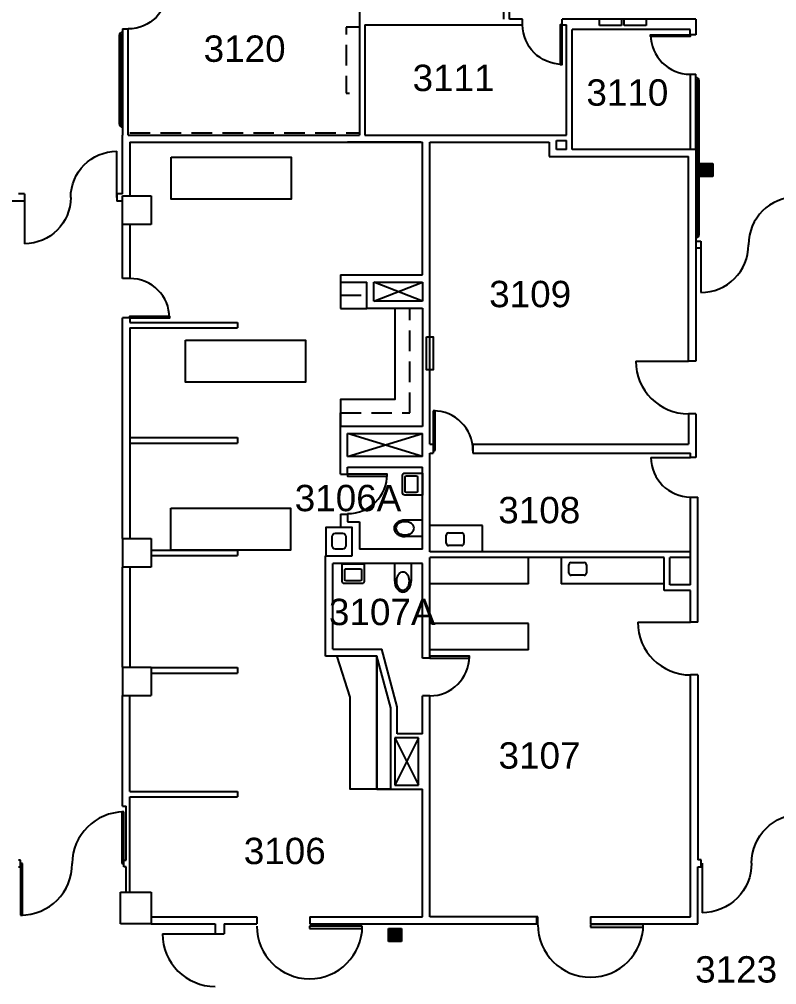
# Model space of a CAD drawing. Extents: x 338 to 7662, y 1527 to 4766.
# Drawn here: x 6426 to 7115, y 3029 to 3908 of the extents above; entities that cross this region are included whole.
import ezdxf
from ezdxf.enums import TextEntityAlignment as Align

# ---------------------------------------------------------------- set-up
doc = ezdxf.new("R2010")
doc.units = 0
doc.header["$LTSCALE"] = 150
doc.header["$MEASUREMENT"] = 0
doc.linetypes.add('HIDDEN2', pattern=[0.1875, 0.125, -0.0625])
doc.layers.get('0').update_dxf_attribs({"linetype": 'CONTINUOUS'})
for name, color, linetype in [('A-ANNO-TX192', 4, 'CONTINUOUS'), ('A-COLS', 5, 'CONTINUOUS'), ('A-DOOR', 2, 'CONTINUOUS'), ('A-FLOR-CASE', 3, 'CONTINUOUS'), ('A-FLOR-CASE-UPPR', 3, 'HIDDEN2'), ('A-FLOR-HRAL', 1, 'CONTINUOUS'), ('A-FLOR-PFIX', 2, 'CONTINUOUS'), ('A-SHFT', 1, 'CONTINUOUS'), ('A-WALL-FULL', 6, 'CONTINUOUS'), ('X-ELEC-PANL', 2, 'CONTINUOUS'), ('X-EQPM', 2, 'CONTINUOUS'), ('X-MEDGAS', 5, 'CONTINUOUS')]:
    doc.layers.add(name, color=color, linetype=linetype)
doc.styles.add('ARIAL', font='arial.ttf')

# ---------------------------------------------------------------- blocks, each defined once
blk = doc.blocks.new('FIREPULL')
at = {"layer": 'X-MEDGAS'}
for p, q in [((-5.91, 0), (-5.91, 11.81)), ((-5.91, 11.81), (5.91, 11.81)), ((-5.9, 0), (-5.9, 11.81)), ((-5.87, 0), (-5.87, 11.81)), ((-5.84, 0), (-5.84, 11.81)), ((-5.81, 0), (-5.81, 11.81)), ((-5.78, 0), (-5.78, 11.81)), ((-5.75, 0), (-5.75, 11.81)), ((-5.72, 0), (-5.72, 11.81)), ((-5.69, 0), (-5.69, 11.81)), ((-5.65, 0), (-5.65, 11.81)), ((-5.62, 0), (-5.62, 11.81)), ((-5.59, 0), (-5.59, 11.81)), ((-5.56, 0), (-5.56, 11.81)), ((-5.53, 0), (-5.53, 11.81)), ((-5.5, 0), (-5.5, 11.81)), ((-5.47, 0), (-5.47, 11.81)), ((-5.44, 0), (-5.44, 11.81)), ((-5.4, 0), (-5.4, 11.81)), ((-5.37, 0), (-5.37, 11.81)), ((-5.34, 0), (-5.34, 11.81)), ((-5.31, 0), (-5.31, 11.81)), ((-5.28, 0), (-5.28, 11.81)), ((-5.25, 0), (-5.25, 11.81)), ((-5.22, 0), (-5.22, 11.81)), ((-5.19, 0), (-5.19, 11.81)), ((-5.15, 0), (-5.15, 11.81)), ((-5.12, 0), (-5.12, 11.81)), ((-5.09, 0), (-5.09, 11.81)), ((-5.06, 0), (-5.06, 11.81)), ((-5.03, 0), (-5.03, 11.81)), ((-5, 0), (-5, 11.81)), ((-4.97, 0), (-4.97, 11.81)), ((-4.94, 0), (-4.94, 11.81)), ((-4.9, 0), (-4.9, 11.81)), ((-4.87, 0), (-4.87, 11.81)), ((-4.84, 0), (-4.84, 11.81)), ((-4.81, 0), (-4.81, 11.81)), ((-4.78, 0), (-4.78, 11.81)), ((-4.75, 0), (-4.75, 11.81)), ((-4.72, 0), (-4.72, 11.81)), ((-4.69, 0), (-4.69, 11.81)), ((-4.65, 0), (-4.65, 11.81)), ((-4.62, 0), (-4.62, 11.81)), ((-4.59, 0), (-4.59, 11.81)), ((-4.56, 0), (-4.56, 11.81)), ((-4.53, 0), (-4.53, 11.81)), ((-4.5, 0), (-4.5, 11.81)), ((-4.47, 0), (-4.47, 11.81)), ((-4.44, 0), (-4.44, 11.81)), ((-4.4, 0), (-4.4, 11.81)), ((-4.37, 0), (-4.37, 11.81)), ((-4.34, 0), (-4.34, 11.81)), ((-4.31, 0), (-4.31, 11.81)), ((-4.28, 0), (-4.28, 11.81)), ((-4.25, 0), (-4.25, 11.81)), ((-4.22, 0), (-4.22, 11.81)), ((-4.19, 0), (-4.19, 11.81)), ((-4.15, 0), (-4.15, 11.81)), ((-4.12, 0), (-4.12, 11.81)), ((-4.09, 0), (-4.09, 11.81)), ((-4.06, 0), (-4.06, 11.81)), ((-4.03, 0), (-4.03, 11.81)), ((-4, 0), (-4, 11.81)), ((-3.97, 0), (-3.97, 11.81)), ((-3.94, 0), (-3.94, 11.81)), ((-3.9, 0), (-3.9, 11.81)), ((-3.87, 0), (-3.87, 11.81)), ((-3.84, 0), (-3.84, 11.81)), ((-3.81, 0), (-3.81, 11.81)), ((-3.78, 0), (-3.78, 11.81)), ((-3.75, 0), (-3.75, 11.81)), ((-3.72, 0), (-3.72, 11.81)), ((-3.69, 0), (-3.69, 11.81)), ((-3.65, 0), (-3.65, 11.81)), ((-3.62, 0), (-3.62, 11.81)), ((-3.59, 0), (-3.59, 11.81)), ((-3.56, 0), (-3.56, 11.81)), ((-3.53, 0), (-3.53, 11.81)), ((-3.5, 0), (-3.5, 11.81)), ((-3.47, 0), (-3.47, 11.81)), ((-3.44, 0), (-3.44, 11.81)), ((-3.4, 0), (-3.4, 11.81)), ((-3.37, 0), (-3.37, 11.81)), ((-3.34, 0), (-3.34, 11.81)), ((-3.31, 0), (-3.31, 11.81)), ((-3.28, 0), (-3.28, 11.81)), ((-3.25, 0), (-3.25, 11.81)), ((-3.22, 0), (-3.22, 11.81)), ((-3.19, 0), (-3.19, 11.81)), ((-3.15, 0), (-3.15, 11.81)), ((-3.12, 0), (-3.12, 11.81)), ((-3.09, 0), (-3.09, 11.81)), ((-3.06, 0), (-3.06, 11.81)), ((-3.03, 0), (-3.03, 11.81)), ((-3, 0), (-3, 11.81)), ((-2.97, 0), (-2.97, 11.81)), ((-2.94, 0), (-2.94, 11.81)), ((-2.9, 0), (-2.9, 11.81)), ((-2.87, 0), (-2.87, 11.81)), ((-2.84, 0), (-2.84, 11.81)), ((-2.81, 0), (-2.81, 11.81)), ((-2.78, 0), (-2.78, 11.81)), ((-2.75, 0), (-2.75, 11.81)), ((-2.72, 0), (-2.72, 11.81)), ((-2.69, 0), (-2.69, 11.81)), ((-2.65, 0), (-2.65, 11.81)), ((-2.62, 0), (-2.62, 11.81)), ((-2.59, 0), (-2.59, 11.81)), ((-2.56, 0), (-2.56, 11.81)), ((-2.53, 0), (-2.53, 11.81)), ((-2.5, 0), (-2.5, 11.81)), ((-2.47, 0), (-2.47, 11.81)), ((-2.44, 0), (-2.44, 11.81)), ((-2.4, 0), (-2.4, 11.81)), ((-2.37, 0), (-2.37, 11.81)), ((-2.34, 0), (-2.34, 11.81)), ((-2.31, 0), (-2.31, 11.81)), ((-2.28, 0), (-2.28, 11.81)), ((-2.25, 0), (-2.25, 11.81)), ((-2.22, 0), (-2.22, 11.81)), ((-2.19, 0), (-2.19, 11.81)), ((-2.15, 0), (-2.15, 11.81)), ((-2.12, 0), (-2.12, 11.81)), ((-2.09, 0), (-2.09, 11.81)), ((-2.06, 0), (-2.06, 11.81)), ((-2.03, 0), (-2.03, 11.81)), ((-2, 0), (-2, 11.81)), ((-1.97, 0), (-1.97, 11.81)), ((-1.94, 0), (-1.94, 11.81)), ((-1.9, 0), (-1.9, 11.81)), ((-1.87, 0), (-1.87, 11.81)), ((-1.84, 0), (-1.84, 11.81)), ((-1.81, 0), (-1.81, 11.81)), ((-1.78, 0), (-1.78, 11.81)), ((-1.75, 0), (-1.75, 11.81)), ((-1.72, 0), (-1.72, 11.81)), ((-1.69, 0), (-1.69, 11.81)), ((-1.65, 0), (-1.65, 11.81)), ((-1.62, 0), (-1.62, 11.81)), ((-1.59, 0), (-1.59, 11.81)), ((-1.56, 0), (-1.56, 11.81)), ((-1.53, 0), (-1.53, 11.81)), ((-1.5, 0), (-1.5, 11.81)), ((-1.47, 0), (-1.47, 11.81)), ((-1.44, 0), (-1.44, 11.81)), ((-1.4, 0), (-1.4, 11.81)), ((-1.37, 0), (-1.37, 11.81)), ((-1.34, 0), (-1.34, 11.81)), ((-1.31, 0), (-1.31, 11.81)), ((-1.28, 0), (-1.28, 11.81)), ((-1.25, 0), (-1.25, 11.81)), ((-1.22, 0), (-1.22, 11.81)), ((-1.19, 0), (-1.19, 11.81)), ((-1.15, 0), (-1.15, 11.81)), ((-1.12, 0), (-1.12, 11.81)), ((-1.09, 0), (-1.09, 11.81)), ((-1.06, 0), (-1.06, 11.81)), ((-1.03, 0), (-1.03, 11.81)), ((-1, 0), (-1, 11.81)), ((-0.97, 0), (-0.97, 11.81)), ((-0.94, 0), (-0.94, 11.81)), ((-0.9, 0), (-0.9, 11.81)), ((-0.87, 0), (-0.87, 11.81)), ((-0.84, 0), (-0.84, 11.81)), ((-0.81, 0), (-0.81, 11.81)), ((-0.78, 0), (-0.78, 11.81)), ((-0.75, 0), (-0.75, 11.81)), ((-0.72, 0), (-0.72, 11.81)), ((-0.69, 0), (-0.69, 11.81)), ((-0.65, 0), (-0.65, 11.81)), ((-0.62, 0), (-0.62, 11.81)), ((-0.59, 0), (-0.59, 11.81)), ((-0.56, 0), (-0.56, 11.81)), ((-0.53, 0), (-0.53, 11.81)), ((-0.5, 0), (-0.5, 11.81)), ((-0.47, 0), (-0.47, 11.81)), ((-0.44, 0), (-0.44, 11.81)), ((-0.4, 0), (-0.4, 11.81)), ((-0.37, 0), (-0.37, 11.81)), ((-0.34, 0), (-0.34, 11.81)), ((-0.31, 0), (-0.31, 11.81)), ((-0.28, 0), (-0.28, 11.81)), ((-0.25, 0), (-0.25, 11.81)), ((-0.22, 0), (-0.22, 11.81)), ((-0.19, 0), (-0.19, 11.81)), ((-0.15, 0), (-0.15, 11.81)), ((-0.12, 0), (-0.12, 11.81)), ((-0.09, 0), (-0.09, 11.81)), ((-0.06, 0), (-0.06, 11.81)), ((-0.03, 0), (-0.03, 11.81)), ((0, 0), (0, 11.81)), ((0.03, 0), (0.03, 11.81)), ((0.06, 0), (0.06, 11.81)), ((0.1, 0), (0.1, 11.81)), ((0.13, 0), (0.13, 11.81)), ((0.16, 0), (0.16, 11.81)), ((0.19, 0), (0.19, 11.81)), ((0.22, 0), (0.22, 11.81)), ((0.25, 0), (0.25, 11.81)), ((0.28, 0), (0.28, 11.81)), ((0.31, 0), (0.31, 11.81)), ((0.35, 0), (0.35, 11.81)), ((0.38, 0), (0.38, 11.81)), ((0.41, 0), (0.41, 11.81)), ((0.44, 0), (0.44, 11.81)), ((0.47, 0), (0.47, 11.81)), ((0.5, 0), (0.5, 11.81)), ((0.53, 0), (0.53, 11.81)), ((0.56, 0), (0.56, 11.81)), ((0.6, 0), (0.6, 11.81)), ((0.63, 0), (0.63, 11.81)), ((0.66, 0), (0.66, 11.81)), ((0.69, 0), (0.69, 11.81)), ((0.72, 0), (0.72, 11.81)), ((0.75, 0), (0.75, 11.81)), ((0.78, 0), (0.78, 11.81)), ((0.81, 0), (0.81, 11.81)), ((0.85, 0), (0.85, 11.81)), ((0.88, 0), (0.88, 11.81)), ((0.91, 0), (0.91, 11.81)), ((0.94, 0), (0.94, 11.81)), ((0.97, 0), (0.97, 11.81)), ((1, 0), (1, 11.81)), ((1.03, 0), (1.03, 11.81)), ((1.06, 0), (1.06, 11.81)), ((1.1, 0), (1.1, 11.81)), ((1.13, 0), (1.13, 11.81)), ((1.16, 0), (1.16, 11.81)), ((1.19, 0), (1.19, 11.81)), ((1.22, 0), (1.22, 11.81)), ((1.25, 0), (1.25, 11.81)), ((1.28, 0), (1.28, 11.81)), ((1.31, 0), (1.31, 11.81)), ((1.35, 0), (1.35, 11.81)), ((1.38, 0), (1.38, 11.81)), ((1.41, 0), (1.41, 11.81)), ((1.44, 0), (1.44, 11.81)), ((1.47, 0), (1.47, 11.81)), ((1.5, 0), (1.5, 11.81)), ((1.53, 0), (1.53, 11.81)), ((1.56, 0), (1.56, 11.81)), ((1.6, 0), (1.6, 11.81)), ((1.63, 0), (1.63, 11.81)), ((1.66, 0), (1.66, 11.81)), ((1.69, 0), (1.69, 11.81)), ((1.72, 0), (1.72, 11.81)), ((1.75, 0), (1.75, 11.81)), ((1.78, 0), (1.78, 11.81)), ((1.81, 0), (1.81, 11.81)), ((1.85, 0), (1.85, 11.81)), ((1.88, 0), (1.88, 11.81)), ((1.91, 0), (1.91, 11.81)), ((1.94, 0), (1.94, 11.81)), ((1.97, 0), (1.97, 11.81)), ((2, 0), (2, 11.81)), ((2.03, 0), (2.03, 11.81)), ((2.06, 0), (2.06, 11.81)), ((2.1, 0), (2.1, 11.81)), ((2.13, 0), (2.13, 11.81)), ((2.16, 0), (2.16, 11.81)), ((2.19, 0), (2.19, 11.81)), ((2.22, 0), (2.22, 11.81)), ((2.25, 0), (2.25, 11.81)), ((2.28, 0), (2.28, 11.81)), ((2.31, 0), (2.31, 11.81)), ((2.35, 0), (2.35, 11.81)), ((2.38, 0), (2.38, 11.81)), ((2.41, 0), (2.41, 11.81)), ((2.44, 0), (2.44, 11.81)), ((2.47, 0), (2.47, 11.81)), ((2.5, 0), (2.5, 11.81)), ((2.53, 0), (2.53, 11.81)), ((2.56, 0), (2.56, 11.81)), ((2.6, 0), (2.6, 11.81)), ((2.63, 0), (2.63, 11.81)), ((2.66, 0), (2.66, 11.81)), ((2.69, 0), (2.69, 11.81)), ((2.72, 0), (2.72, 11.81)), ((2.75, 0), (2.75, 11.81)), ((2.78, 0), (2.78, 11.81)), ((2.81, 0), (2.81, 11.81)), ((2.85, 0), (2.85, 11.81)), ((2.88, 0), (2.88, 11.81)), ((2.91, 0), (2.91, 11.81)), ((2.94, 0), (2.94, 11.81)), ((2.97, 0), (2.97, 11.81)), ((3, 0), (3, 11.81)), ((3.03, 0), (3.03, 11.81)), ((3.06, 0), (3.06, 11.81)), ((3.1, 0), (3.1, 11.81)), ((3.13, 0), (3.13, 11.81)), ((3.16, 0), (3.16, 11.81)), ((3.19, 0), (3.19, 11.81)), ((3.22, 0), (3.22, 11.81)), ((3.25, 0), (3.25, 11.81)), ((3.28, 0), (3.28, 11.81)), ((3.31, 0), (3.31, 11.81)), ((3.35, 0), (3.35, 11.81)), ((3.38, 0), (3.38, 11.81)), ((3.41, 0), (3.41, 11.81)), ((3.44, 0), (3.44, 11.81)), ((3.47, 0), (3.47, 11.81)), ((3.5, 0), (3.5, 11.81)), ((3.53, 0), (3.53, 11.81)), ((3.56, 0), (3.56, 11.81)), ((3.6, 0), (3.6, 11.81)), ((3.63, 0), (3.63, 11.81)), ((3.66, 0), (3.66, 11.81)), ((3.69, 0), (3.69, 11.81)), ((3.72, 0), (3.72, 11.81)), ((3.75, 0), (3.75, 11.81)), ((3.78, 0), (3.78, 11.81)), ((3.81, 0), (3.81, 11.81)), ((3.85, 0), (3.85, 11.81)), ((3.88, 0), (3.88, 11.81)), ((3.91, 0), (3.91, 11.81)), ((3.94, 0), (3.94, 11.81)), ((3.97, 0), (3.97, 11.81)), ((4, 0), (4, 11.81)), ((4.03, 0), (4.03, 11.81)), ((4.06, 0), (4.06, 11.81)), ((4.1, 0), (4.1, 11.81)), ((4.13, 0), (4.13, 11.81)), ((4.16, 0), (4.16, 11.81)), ((4.19, 0), (4.19, 11.81)), ((4.22, 0), (4.22, 11.81)), ((4.25, 0), (4.25, 11.81)), ((4.28, 0), (4.28, 11.81)), ((4.31, 0), (4.31, 11.81)), ((4.35, 0), (4.35, 11.81)), ((4.38, 0), (4.38, 11.81)), ((4.41, 0), (4.41, 11.81)), ((4.44, 0), (4.44, 11.81)), ((4.47, 0), (4.47, 11.81)), ((4.5, 0), (4.5, 11.81)), ((4.53, 0), (4.53, 11.81)), ((4.56, 0), (4.56, 11.81)), ((4.6, 0), (4.6, 11.81)), ((4.63, 0), (4.63, 11.81)), ((4.66, 0), (4.66, 11.81)), ((4.69, 0), (4.69, 11.81)), ((4.72, 0), (4.72, 11.81)), ((4.75, 0), (4.75, 11.81)), ((4.78, 0), (4.78, 11.81)), ((4.81, 0), (4.81, 11.81)), ((4.85, 0), (4.85, 11.81)), ((4.88, 0), (4.88, 11.81)), ((4.91, 0), (4.91, 11.81)), ((4.94, 0), (4.94, 11.81)), ((4.97, 0), (4.97, 11.81)), ((5, 0), (5, 11.81)), ((5.03, 0), (5.03, 11.81)), ((5.06, 0), (5.06, 11.81)), ((5.1, 0), (5.1, 11.81)), ((5.13, 0), (5.13, 11.81)), ((5.16, 0), (5.16, 11.81)), ((5.19, 0), (5.19, 11.81)), ((5.22, 0), (5.22, 11.81)), ((5.25, 0), (5.25, 11.81)), ((5.28, 0), (5.28, 11.81)), ((5.31, 0), (5.31, 11.81)), ((5.35, 0), (5.35, 11.81)), ((5.38, 0), (5.38, 11.81)), ((5.41, 0), (5.41, 11.81)), ((5.44, 0), (5.44, 11.81)), ((5.47, 0), (5.47, 11.81)), ((5.5, 0), (5.5, 11.81)), ((5.53, 0), (5.53, 11.81)), ((5.56, 0), (5.56, 11.81)), ((5.6, 0), (5.6, 11.81)), ((5.63, 0), (5.63, 11.81)), ((5.66, 0), (5.66, 11.81)), ((5.69, 0), (5.69, 11.81)), ((5.72, 0), (5.72, 11.81)), ((5.75, 0), (5.75, 11.81)), ((5.78, 0), (5.78, 11.81)), ((5.81, 0), (5.81, 11.81)), ((5.85, 0), (5.85, 11.81)), ((5.88, 0), (5.88, 11.81)), ((5.91, 11.81), (5.91, 0)), ((5.91, 0), (-5.91, 0))]:
    blk.add_line(p, q, dxfattribs=at)
blk = doc.blocks.new('DR')
blk.add_lwpolyline([(0, 0), (0, 0.049), (1, 0.049), (1, 0)], close=True)
blk.add_arc((0, 0), 1, 0, 90)
blk = doc.blocks.new('90-DOOR')
blk.add_blockref('DR', (0, 0))
blk = doc.blocks.new('ABH-3$0$DBLDOOR', base_point=(6096, 1716))
for p, q in [((6108, 1716), (6108, 1728)), ((6084, 1716), (6084, 1704))]:
    blk.add_line(p, q)
for centre, start, end in [((6108, 1716), 90, 180), ((6084, 1716), 270, 0)]:
    blk.add_arc(centre, 12, start, end)
blk = doc.blocks.new('dr-42')
blk.add_line((0, 0), (0, 42.07))
blk.add_arc((-0.12, -0.05), 42.12, 0.06887, 89.83373)
blk = doc.blocks.new('A_XP03$0$LAV')
for p, q in [((0, -8), (-16, -8)), ((0, -28), (0, -8)), ((-18, -10), (-18, -26)), ((-15.5, -11.5), (-15.5, -24.5)), ((-5.5, -10.5), (-14.5, -10.5)), ((-4.5, -24.5), (-4.5, -11.5)), ((-14.5, -25.5), (-5.5, -25.5)), ((-16, -28), (0, -28))]:
    blk.add_line(p, q)
for centre, radius, start, end in [((-16, -10), 2, 90, 180), ((-14.5, -11.5), 1, 90, 180), ((-5.5, -11.5), 1, 0, 90), ((-16, -26), 2, 180, 270), ((-14.5, -24.5), 1, 180, 270), ((-5.5, -24.5), 1, 270, 0)]:
    blk.add_arc(centre, radius, start, end)

msp = doc.modelspace()

# ---------------------------------------------------------------- linework, layer by layer
at = {"layer": 'A-COLS'}
for p, q in [((6519.76, 3747), (6545.76, 3747)), ((6519.76, 3721), (6519.76, 3747)), ((6519.76, 3747), (6545.76, 3747)), ((6519.76, 3721), (6519.76, 3747)), ((6545.76, 3747), (6545.76, 3721)), ((6545.76, 3747), (6545.76, 3721)), ((6545.76, 3721), (6519.76, 3721)), ((6545.76, 3721), (6519.76, 3721)), ((6519.76, 3435), (6545.76, 3435)), ((6519.76, 3435), (6519.76, 3409)), ((6519.76, 3435), (6545.76, 3435)), ((6519.76, 3435), (6519.76, 3409)), ((6545.76, 3435), (6545.76, 3409)), ((6545.76, 3435), (6545.76, 3409)), ((6545.76, 3409), (6519.76, 3409)), ((6545.76, 3409), (6519.76, 3409)), ((6519.76, 3318), (6545.76, 3318)), ((6519.76, 3318), (6519.76, 3292)), ((6519.76, 3318), (6545.76, 3318)), ((6519.76, 3318), (6519.76, 3292)), ((6545.76, 3318), (6545.76, 3292)), ((6545.76, 3318), (6545.76, 3292)), ((6519.76, 3292), (6545.76, 3292)), ((6519.76, 3292), (6545.76, 3292)), ((6518, 3113), (6545.76, 3113)), ((6518, 3084), (6518, 3113)), ((6545.76, 3113), (6545.76, 3084))]:
    msp.add_line(p, q, dxfattribs=at)
at = {"layer": 'A-COLS', "linetype": 'Continuous'}
msp.add_line((6545.76, 3084), (6518, 3084), dxfattribs=at)
at = {"layer": 'A-DOOR'}
for p, q in [((6986.72, 3596.46), (7034.72, 3596.46)), ((6804.25, 3551.25), (6802.5, 3551.25)), ((6802.5, 3551.25), (6802.5, 3515.25)), ((6804.25, 3515.25), (6804.25, 3551.25)), ((6802.5, 3515.25), (6804.25, 3515.25)), ((7000.51, 3508.75), (7036.51, 3508.75)), ((6988.51, 3358.75), (7036.51, 3358.75)), ((6521, 3186), (6519.25, 3186)), ((6519.25, 3186), (6519.25, 3139)), ((6521, 3139), (6521, 3186)), ((6427, 3139), (6427, 3092)), ((6428.75, 3139), (6427, 3139)), ((6428.75, 3092), (6428.75, 3139)), ((6519.25, 3139), (6521, 3139)), ((7047, 3139.25), (7047, 3094.25)), ((6427, 3092), (6428.75, 3092)), ((6689.9, 3082.15), (6689.9, 3079.82)), ((6737.9, 3082.15), (6689.9, 3082.15)), ((6689.9, 3079.82), (6737.9, 3079.82)), ((6737.9, 3079.82), (6737.9, 3082.15)), ((6945.51, 3083.56), (6945.51, 3081.23)), ((6993.51, 3083.56), (6945.51, 3083.56)), ((6945.51, 3081.23), (6993.51, 3081.23)), ((6993.51, 3081.23), (6993.51, 3083.56)), ((6556.09, 3075.12), (6605.85, 3075.12))]:
    msp.add_line(p, q, dxfattribs=at)
for points in [[(6526.45, 3635.77), (6526.45, 3637.52), (6562.45, 3637.52), (6562.45, 3635.77)], [(6724.51, 3493.64), (6724.51, 3491.89), (6760.51, 3491.89), (6760.51, 3493.64)], [(6799.26, 3327.73), (6799.26, 3325.98), (6835.26, 3325.98), (6835.26, 3327.73)]]:
    msp.add_lwpolyline(points, close=True, dxfattribs=at)
for centre, radius, start, end in [((6526.45, 3635.77), 36, 0, 90), ((7034.72, 3596.46), 48, 180, 270), ((6802.5, 3515.25), 36, 0, 90), ((7036.51, 3508.75), 36, 180, 270), ((6724.51, 3493.64), 36, 270, 0), ((7036.51, 3358.75), 48, 180, 270), ((6799.22, 3327.73), 36, 270, 0), ((6521, 3139), 47, 90, 180), ((6427, 3139), 47, 270, 0), ((6689.9, 3082.15), 48, 180, 0), ((6945.51, 3083.56), 48, 180, 0), ((6604.09, 3075.12), 48, 180, 270)]:
    msp.add_arc(centre, radius, start, end, dxfattribs=at)
at = {"layer": 'A-DOOR', "extrusion": (0, 0, -1)}
for centre, start_param, end_param in [((7137, 3139.25), 5.497787, 7.068583), ((7047, 3139.25), 2.356194, 3.926991)]:
    msp.add_ellipse(centre, major_axis=(-31.82, 31.82), ratio=1, start_param=start_param, end_param=end_param, dxfattribs=at)
at = {"layer": 'A-FLOR-CASE'}
for p, q in [((6718.01, 3668.5), (6718.01, 3644.5)), ((6718.01, 3644.5), (6742.01, 3644.5)), ((6847.26, 3446.75), (6799.26, 3446.75)), ((6847.26, 3422.75), (6847.26, 3446.75)), ((6888.94, 3393.75), (6888.94, 3417.75)), ((6918.83, 3417.75), (6918.83, 3393.75)), ((6888.94, 3393.75), (6799.26, 3393.75)), ((7012.51, 3393.75), (6918.83, 3393.75)), ((6888.94, 3357.5), (6799.26, 3357.5)), ((6888.94, 3333.5), (6888.94, 3357.5)), ((6888.94, 3333.5), (6799.26, 3333.5)), ((6751.22, 3206.62), (6763.76, 3206.62))]:
    msp.add_line(p, q, dxfattribs=at)
for points in [[(6767.39, 3644.75), (6767.39, 3561.58), (6718.01, 3561.58), (6718.01, 3537)], [(6763.76, 3206.62), (6726.91, 3206.62), (6726.91, 3290.51), (6714.94, 3327.67)]]:
    msp.add_lwpolyline(points, dxfattribs=at)
for points in [[(6728.59, 3419.35), (6728.59, 3445.06), (6704.59, 3445.06), (6704.59, 3419.35)], [(6751.22, 3327.75), (6751.22, 3327.75), (6751.22, 3206.62), (6751.22, 3206.62)]]:
    msp.add_lwpolyline(points, close=True, dxfattribs=at)
msp.add_lwpolyline([(6713.47, 3439.76), (6719.97, 3439.76, -0.414214), (6722.97, 3436.76), (6722.97, 3428.26, -0.414214), (6719.97, 3425.26), (6713.47, 3425.26, -0.414214), (6710.47, 3428.26), (6710.47, 3436.76, -0.414214)], format="xyb", close=True, dxfattribs=at)
at = {"layer": 'A-FLOR-CASE-UPPR'}
for p, q in [((6718.01, 3668.5), (6718.01, 3656.5)), ((6718.01, 3656.5), (6742.01, 3656.5))]:
    msp.add_line(p, q, dxfattribs=at)
msp.add_lwpolyline([(6718.01, 3537), (6718.01, 3549.29), (6780.99, 3549.29), (6780.99, 3644.75)], dxfattribs=at)
at = {"layer": 'A-FLOR-HRAL'}
for p, q in [((6516.76, 3893), (6516.76, 3812.75)), ((6518.26, 3893), (6518.26, 3812.75)), ((7042.75, 3711.75), (7042.75, 3851.74)), ((7044.25, 3711.75), (7044.25, 3851.75))]:
    msp.add_line(p, q, dxfattribs=at)
for centre, radius, start, end in [((6519.76, 3893), 3, 90, 180), ((6519.76, 3893), 1.5, 90, 180), ((7041.25, 3851.71), 3, 0, 90), ((7041.25, 3851.71), 1.5, 0, 90), ((6519.76, 3812.75), 3, 180, 270), ((6519.76, 3812.75), 1.5, 180, 270), ((7041.25, 3711.75), 1.5, 270, 0), ((7041.25, 3711.75), 3, 270, 0)]:
    msp.add_arc(centre, radius, start, end, dxfattribs=at)
at = {"layer": 'A-FLOR-PFIX'}
for p, q in [((6791, 3795.75), (6724.51, 3795.75)), ((6814.31, 3430.62), (6814.31, 3438.12)), ((6816.31, 3440.12), (6828.31, 3440.12)), ((6830.31, 3438.12), (6830.31, 3430.62)), ((6828.31, 3428.62), (6816.31, 3428.62)), ((6925.78, 3403.58), (6925.78, 3411.08)), ((6927.78, 3413.08), (6939.78, 3413.08)), ((6941.78, 3411.08), (6941.78, 3403.58)), ((6939.78, 3401.58), (6927.78, 3401.58))]:
    msp.add_line(p, q, dxfattribs=at)
at = {"layer": 'A-FLOR-PFIX', "linetype": 'Continuous'}
for p, q in [((6792.76, 3451.82), (6776.74, 3451.82)), ((6792.76, 3436.82), (6776.74, 3436.82)), ((6767.32, 3412.25), (6767.32, 3396.23)), ((6782.32, 3412.25), (6782.32, 3396.23))]:
    msp.add_line(p, q, dxfattribs=at)
for centre, radius, start, end in [((6772.46, 3444.32), 5.7, 151.13954, 208.86046), ((6774.52, 3443.19), 8.05, 126.9275, 151.13954), ((6772.86, 3444.32), 4.38, 150.1826, 209.8174), ((6774.72, 3443.25), 6.53, 125.85747, 150.1826), ((6775.86, 3441.4), 10.29, 107.29196, 126.9275), ((6775.94, 3441.56), 8.61, 106.66624, 125.85747), ((6776.74, 3438.59), 13.23, 90, 107.29196), ((6776.74, 3438.9), 11.39, 73.33376, 106.66624), ((6777.54, 3441.56), 8.61, 54.14253, 73.33376), ((6778.76, 3443.25), 6.53, 29.8174, 54.14253), ((6780.62, 3444.32), 4.38, 0, 29.8174), ((6774.52, 3445.45), 8.05, 208.86046, 233.0725), ((6774.72, 3445.39), 6.53, 209.8174, 234.14253), ((6775.86, 3447.24), 10.29, 233.0725, 252.70804), ((6775.94, 3447.08), 8.61, 234.14253, 253.33376), ((6776.74, 3450.05), 13.23, 252.70804, 270), ((6776.74, 3449.74), 11.39, 253.33376, 286.66624), ((6777.54, 3447.08), 8.61, 286.66624, 305.85747), ((6778.76, 3445.39), 6.53, 305.85747, 330.1826), ((6780.62, 3444.32), 4.38, 330.1826, 0), ((6777.58, 3397.03), 8.61, 144.14253, 163.33376), ((6775.89, 3398.25), 6.53, 119.8174, 144.14253), ((6774.82, 3400.11), 4.38, 60.1826, 119.8174), ((6773.75, 3398.25), 6.53, 35.85747, 60.1826), ((6772.07, 3397.03), 8.61, 16.66624, 35.85747), ((6780.56, 3396.23), 13.23, 180, 197.29196), ((6780.24, 3396.23), 11.39, 163.33376, 196.66624), ((6769.4, 3396.23), 11.39, 0, 16.66624), ((6769.4, 3396.23), 11.39, 343.33376, 0), ((6769.09, 3396.23), 13.23, 342.70804, 0), ((6777.74, 3395.35), 10.29, 197.29196, 216.9275), ((6777.58, 3395.43), 8.61, 196.66624, 215.85747), ((6775.96, 3394.01), 8.05, 216.9275, 241.13954), ((6775.89, 3394.21), 6.53, 215.85747, 240.1826), ((6774.82, 3391.95), 5.7, 241.13954, 298.86046), ((6774.82, 3392.35), 4.38, 240.1826, 299.8174), ((6773.75, 3394.21), 6.53, 299.8174, 324.14253), ((6773.69, 3394.01), 8.05, 298.86046, 323.0725), ((6772.07, 3395.43), 8.61, 324.14253, 343.33376), ((6771.9, 3395.35), 10.29, 323.0725, 342.70804)]:
    msp.add_arc(centre, radius, start, end, dxfattribs=at)
at = {"layer": 'A-FLOR-PFIX'}
for centre, start, end in [((6816.31, 3438.12), 90, 180), ((6828.31, 3438.12), 0, 90), ((6816.31, 3430.62), 180, 270), ((6828.31, 3430.62), 270, 0), ((6927.78, 3411.08), 90, 180), ((6939.78, 3411.08), 0, 90), ((6927.78, 3403.58), 180, 270), ((6939.78, 3403.58), 270, 0)]:
    msp.add_arc(centre, 2, start, end, dxfattribs=at)
at = {"layer": 'A-SHFT'}
for p, q in [((6792.76, 3651.25), (6748.51, 3668.5)), ((6748.51, 3651.25), (6792.76, 3668.5)), ((6792.76, 3509.75), (6724.51, 3530.5)), ((6724.51, 3509.75), (6792.76, 3530.5)), ((6767.51, 3253.37), (6789.01, 3210.37)), ((6789.01, 3253.37), (6767.51, 3210.37))]:
    msp.add_line(p, q, dxfattribs=at)
at = {"layer": 'A-WALL-FULL'}
for p, q in [((6866.71, 3907.75), (6866.71, 3962)), ((6871.71, 3907.75), (6871.71, 3962)), ((6735.25, 3939), (6735.25, 3802.25)), ((6883.71, 3907.75), (6871.71, 3907.75)), ((6883.71, 3902.75), (6883.71, 3907.75)), ((6919.71, 3902.75), (6919.71, 3907.75)), ((7041.25, 3907.75), (6919.71, 3907.75)), ((7041.25, 3907.75), (7041.25, 3893.75)), ((6519.76, 3899), (6519.76, 3802.25)), ((6519.76, 3899), (6524.76, 3899)), ((6524.76, 3802.25), (6524.76, 3899)), ((6740.25, 3902.75), (6883.71, 3902.75)), ((6740.25, 3902.75), (6740.25, 3802.25)), ((6919.71, 3902.75), (6923.71, 3902.75)), ((6923.71, 3802.25), (6923.71, 3902.75)), ((6928.71, 3789.25), (6928.71, 3898.5)), ((7036.25, 3898.5), (6928.71, 3898.5)), ((7036.25, 3893.75), (7036.25, 3898.5)), ((7041.25, 3893.75), (7036.25, 3893.75)), ((7036.25, 3857.75), (7041.25, 3857.75)), ((7036.25, 3857.75), (7036.25, 3789.25)), ((7041.25, 3789.25), (7041.25, 3857.75)), ((6519.76, 3748.75), (6519.76, 3802.25)), ((6524.76, 3802.25), (6735.25, 3802.25)), ((6740.25, 3802.25), (6914.5, 3802.25)), ((6914.5, 3802.25), (6923.71, 3802.25)), ((6526.26, 3795.75), (6792.76, 3795.75)), ((6526.26, 3795.75), (6526.26, 3747)), ((6792.76, 3675), (6792.76, 3795.75)), ((6799.26, 3795.75), (6908, 3795.75)), ((6799.26, 3520.75), (6799.26, 3795.75)), ((6908, 3795.75), (6908, 3782.75)), ((6914.5, 3789.25), (6914.5, 3797.25)), ((6914.5, 3797.25), (6923.71, 3797.25)), ((6923.71, 3789.25), (6914.5, 3789.25)), ((6923.71, 3789.25), (6923.71, 3797.25)), ((7041.25, 3789.25), (6928.71, 3789.25)), ((7041.25, 3789.25), (7041.25, 3596.46)), ((6908, 3782.75), (7034.75, 3782.75)), ((7034.75, 3596.46), (7034.75, 3782.75)), ((6430.64, 3748.75), (6425, 3748.76)), ((6430.64, 3748.75), (6430.64, 3742.25)), ((6519.76, 3748.75), (6514.64, 3748.75)), ((6514.64, 3748.75), (6514.64, 3742.25)), ((6430.64, 3742.25), (6419, 3742.25)), ((6519.76, 3742.25), (6514.64, 3742.25)), ((6519.76, 3671.77), (6519.76, 3721)), ((6526.26, 3721), (6526.26, 3671.79)), ((7041.25, 3705.75), (7045.73, 3705.75)), ((7045.73, 3705.75), (7045.73, 3699.25)), ((7045.73, 3699.25), (7041.25, 3699.25)), ((6718.01, 3675), (6718.01, 3668.5)), ((6718.01, 3675), (6792.76, 3675)), ((6526.45, 3671.77), (6519.76, 3671.77)), ((6718.01, 3668.5), (6742.01, 3668.5)), ((6742.01, 3644.75), (6742.01, 3668.5)), ((6748.51, 3651.25), (6748.51, 3668.5)), ((6748.51, 3668.5), (6792.76, 3668.5)), ((6792.76, 3668.5), (6792.76, 3651.25)), ((6792.76, 3651.25), (6748.51, 3651.25)), ((6742.01, 3644.75), (6792.76, 3644.75)), ((6792.76, 3644.75), (6792.76, 3537)), ((6519.76, 3435), (6519.76, 3635.83)), ((6526.26, 3635.83), (6519.76, 3635.83)), ((6526.26, 3635.83), (6526.26, 3631.81)), ((6526.26, 3631.81), (6624.35, 3631.81)), ((6624.35, 3631.81), (6624.35, 3626.81)), ((6526.26, 3626.81), (6624.35, 3626.81)), ((6526.26, 3626.81), (6526.26, 3435)), ((7041.25, 3596.46), (7034.72, 3596.46)), ((7041.25, 3548.46), (7034.72, 3548.46)), ((7034.72, 3548.46), (7034.72, 3520.75)), ((7041.25, 3548.46), (7041.25, 3508.75)), ((6718.01, 3493.64), (6718.01, 3537)), ((6792.76, 3537), (6718.01, 3537)), ((6526.26, 3526.87), (6624.35, 3526.87)), ((6624.35, 3526.87), (6624.35, 3521.87)), ((6724.51, 3509.75), (6724.51, 3530.5)), ((6724.51, 3530.5), (6792.76, 3530.5)), ((6792.76, 3509.75), (6792.76, 3530.5)), ((6526.26, 3521.87), (6624.35, 3521.87)), ((6799.26, 3520.75), (6802.5, 3520.75)), ((6802.5, 3520.75), (6802.5, 3512.75)), ((6838.5, 3520.75), (7034.72, 3520.75)), ((6838.5, 3520.75), (6838.5, 3512.75)), ((6792.76, 3509.75), (6724.51, 3509.75)), ((6799.26, 3512.75), (6802.5, 3512.75)), ((6799.26, 3422.75), (6799.26, 3512.75)), ((6838.5, 3512.75), (7036.48, 3512.75)), ((7036.48, 3508.75), (7036.48, 3512.75)), ((7041.25, 3508.75), (7036.48, 3508.75)), ((6724.51, 3493.64), (6724.51, 3500)), ((6724.51, 3500), (6792.76, 3500)), ((6792.76, 3425.25), (6792.76, 3500)), ((6718.01, 3493.64), (6724.51, 3493.64)), ((7036.51, 3472.75), (7043.01, 3472.75)), ((7036.51, 3392.75), (7036.51, 3472.75)), ((7043.01, 3358.75), (7043.01, 3472.75)), ((6718.01, 3457.27), (6724.51, 3457.27)), ((6718.01, 3457.27), (6718.01, 3445.06)), ((6724.51, 3457.27), (6724.51, 3450.31)), ((6724.51, 3450.31), (6735.22, 3450.31)), ((6735.22, 3450.31), (6735.22, 3425.25)), ((6545.76, 3424.43), (6624.35, 3424.43)), ((6545.76, 3419.43), (6624.35, 3419.43)), ((6624.35, 3424.43), (6624.35, 3419.43)), ((6792.76, 3425.25), (6735.22, 3425.25)), ((7036.51, 3422.75), (6799.26, 3422.75)), ((6704.49, 3327.75), (6704.49, 3419.35)), ((6792.76, 3412.25), (6710.99, 3412.25)), ((6710.99, 3334.25), (6710.99, 3412.25)), ((6792.76, 3325.98), (6792.76, 3412.25)), ((6799.26, 3325.98), (6799.26, 3417.75)), ((7012.51, 3417.75), (6799.26, 3417.75)), ((7012.51, 3387.75), (7012.51, 3417.75)), ((7036.51, 3417.75), (7017.51, 3417.75)), ((7017.51, 3392.75), (7017.51, 3417.75)), ((6519.76, 3318), (6519.76, 3409)), ((6526.26, 3409), (6526.26, 3318)), ((7036.51, 3387.75), (7012.51, 3387.75)), ((7036.51, 3392.75), (7017.51, 3392.75)), ((7036.51, 3358.75), (7036.51, 3387.75)), ((7043.01, 3358.75), (7036.51, 3358.75)), ((6710.99, 3334.25), (6755.6, 3334.25)), ((6769.67, 3281.74), (6755.6, 3334.25)), ((6751.22, 3327.75), (6704.49, 3327.75)), ((6763.76, 3280.96), (6751.22, 3327.75)), ((6799.26, 3325.98), (6792.76, 3325.98)), ((6545.86, 3317.54), (6624.35, 3317.54)), ((6624.35, 3317.54), (6624.35, 3312.54)), ((6545.77, 3312.54), (6624.35, 3312.54)), ((7036.51, 3090.5), (7036.51, 3310.75)), ((7043.01, 3310.75), (7036.51, 3310.75)), ((7043.01, 3310.75), (7043.01, 3142.5)), ((6519.76, 3191.25), (6519.76, 3292)), ((6526.26, 3204.71), (6526.26, 3292)), ((6799.26, 3291.73), (6792.76, 3291.73)), ((6792.76, 3257.12), (6792.76, 3291.73)), ((6799.26, 3090.5), (6799.26, 3291.73)), ((6763.76, 3206.62), (6763.76, 3280.96)), ((6769.67, 3257.12), (6769.67, 3281.74)), ((6767.51, 3253.37), (6767.51, 3210.37)), ((6789.01, 3253.37), (6767.51, 3253.37)), ((6792.76, 3257.12), (6769.67, 3257.12)), ((6789.01, 3210.37), (6789.01, 3253.37)), ((6767.51, 3210.37), (6789.01, 3210.37)), ((6526.26, 3204.71), (6624.35, 3204.71)), ((6526.26, 3113), (6526.26, 3199.71)), ((6526.26, 3199.71), (6624.35, 3199.71)), ((6624.35, 3204.71), (6624.35, 3199.71)), ((6763.76, 3206.62), (6792.76, 3206.62)), ((6792.76, 3090.5), (6792.76, 3206.62)), ((6519.76, 3191.25), (6523, 3191.25)), ((6523, 3142), (6523, 3191.25)), ((6427, 3142), (6425, 3142)), ((6427, 3136), (6427, 3142)), ((6521, 3142), (6523, 3142)), ((6521, 3136), (6521, 3142)), ((7046.26, 3142.5), (7043.01, 3142.5)), ((7046.26, 3136), (7046.26, 3142.5)), ((6425, 3136), (6427, 3136)), ((6523, 3136), (6521, 3136)), ((6523, 3113), (6523, 3136)), ((7043.01, 3136), (7046.26, 3136)), ((7043.01, 3084), (7043.01, 3136)), ((6545.76, 3090.5), (6642.01, 3090.5)), ((6642.01, 3090.5), (6642.01, 3084)), ((6690.01, 3090.5), (6792.76, 3090.5)), ((6690.01, 3090.5), (6690.01, 3084)), ((6897.51, 3090.5), (6799.26, 3090.5)), ((6896.76, 3084), (6896.76, 3090.5)), ((6897.51, 3084), (6897.51, 3090.5)), ((6945.51, 3090.5), (7036.51, 3090.5)), ((6945.51, 3090.5), (6945.51, 3084)), ((6545.76, 3084), (6604.09, 3084)), ((6604.09, 3084), (6604.09, 3075.12)), ((6612.35, 3084), (6612.35, 3075.12)), ((6612.35, 3084), (6642.01, 3084)), ((6690.01, 3084), (6897.51, 3084)), ((6945.51, 3084), (7043.01, 3084)), ((6604.09, 3075.12), (6612.35, 3075.12))]:
    msp.add_line(p, q, dxfattribs=at)
at = {"layer": 'X-ELEC-PANL'}
for p, q in [((6953.63, 3902), (6953.63, 3907.75)), ((6973.72, 3907.75), (6973.72, 3902)), ((6976, 3902), (6976, 3907.75)), ((6996.08, 3907.75), (6996.08, 3902)), ((6973.72, 3902), (6953.63, 3902)), ((6996.08, 3902), (6976, 3902))]:
    msp.add_line(p, q, dxfattribs=at)
at = {"layer": 'X-EQPM', "linetype": 'HIDDEN2'}
msp.add_line((6526.26, 3804.25), (6735.25, 3804.25), dxfattribs=at)
at = {"layer": 'X-EQPM', "linetype": 'HIDDEN2', "flags": 128}
msp.add_lwpolyline([(6735.25, 3900.63), (6723.25, 3900.63), (6723.25, 3840.63), (6735.25, 3840.63)], dxfattribs=at)
at = {"layer": 'X-EQPM'}
msp.add_lwpolyline([(6796.42, 3618.5), (6802.42, 3618.5), (6802.42, 3588.5), (6796.42, 3588.5)], close=True, dxfattribs=at)
at = {"layer": 'X-MEDGAS'}
for points in [[(6564, 3782.12), (6673.08, 3782.12), (6673.08, 3743.91), (6564, 3743.91)], [(6577.07, 3615.5), (6686.15, 3615.5), (6686.15, 3577.29), (6577.07, 3577.29)], [(6563.58, 3462.67), (6672.66, 3462.67), (6672.66, 3424.47), (6563.58, 3424.47)]]:
    msp.add_lwpolyline(points, close=True, dxfattribs=at)

# ---------------------------------------------------------------- block references
at = {"layer": 'A-DOOR'}
for p, xscale, yscale, zscale, rotation in [((6524.76, 3935), -36, 36, 36, 179.9999999999998), ((6919.71, 3902.75), -36.03607762973888, 36.03607762973888, 36.03607762973895, 90), ((7036.25, 3893.75), 36.03607762973843, 36.03607762973843, 36.03607762973843, 179.9999999999998)]:
    msp.add_blockref('90-DOOR', p, dxfattribs=dict(at, xscale=xscale, yscale=yscale, zscale=zscale, rotation=rotation))
at = {"layer": 'A-DOOR', "xscale": -1}
msp.add_blockref('dr-42', (6514.64, 3745.5), dxfattribs=at)
at = {"layer": 'A-DOOR', "xscale": -1, "rotation": 179.9999999999998}
msp.add_blockref('dr-42', (6430.64, 3745.5), dxfattribs=at)
at = {"layer": 'A-DOOR', "xscale": 3.626602907459528, "yscale": 3.626602907459528, "zscale": 0.9670941086559449}
msp.add_blockref('ABH-3$0$DBLDOOR', (7089.25, 3702.5), dxfattribs=at)
at = {"layer": 'A-FLOR-PFIX', "linetype": 'Continuous', "xscale": -1}
for p, rotation in [((6792.53, 3466.53), 179.9999999999999), ((6747.56, 3411.95), 270)]:
    msp.add_blockref('A_XP03$0$LAV', p, dxfattribs=dict(at, rotation=rotation))
at = {"layer": 'X-MEDGAS'}
for p in [(7050.79, 3764.52), (6767.76, 3067.95)]:
    msp.add_blockref('FIREPULL', p, dxfattribs=at)

# ---------------------------------------------------------------- texts
at = {"layer": 'A-ANNO-TX192', "style": 'ARIAL'}
for s, p in [('3120', (6593.55, 3869.02)), ('3111', (6783.64, 3842.41)), ('3110', (6941.75, 3829.08)), ('3109', (6853.32, 3645.62)), ('3106A', (6676.41, 3459.85)), ('3108', (6861.61, 3448.88)), ('3107A', (6707.54, 3356.12)), ('3107', (6861.84, 3225.47)), ('3106', (6630.05, 3138.51))]:
    msp.add_text(s, height=24, dxfattribs=at).set_placement(p)
msp.add_text('3123', height=24, dxfattribs=at).set_placement((7115.3, 3030.68), align=Align.RIGHT)

doc.saveas('drawing.dxf')
